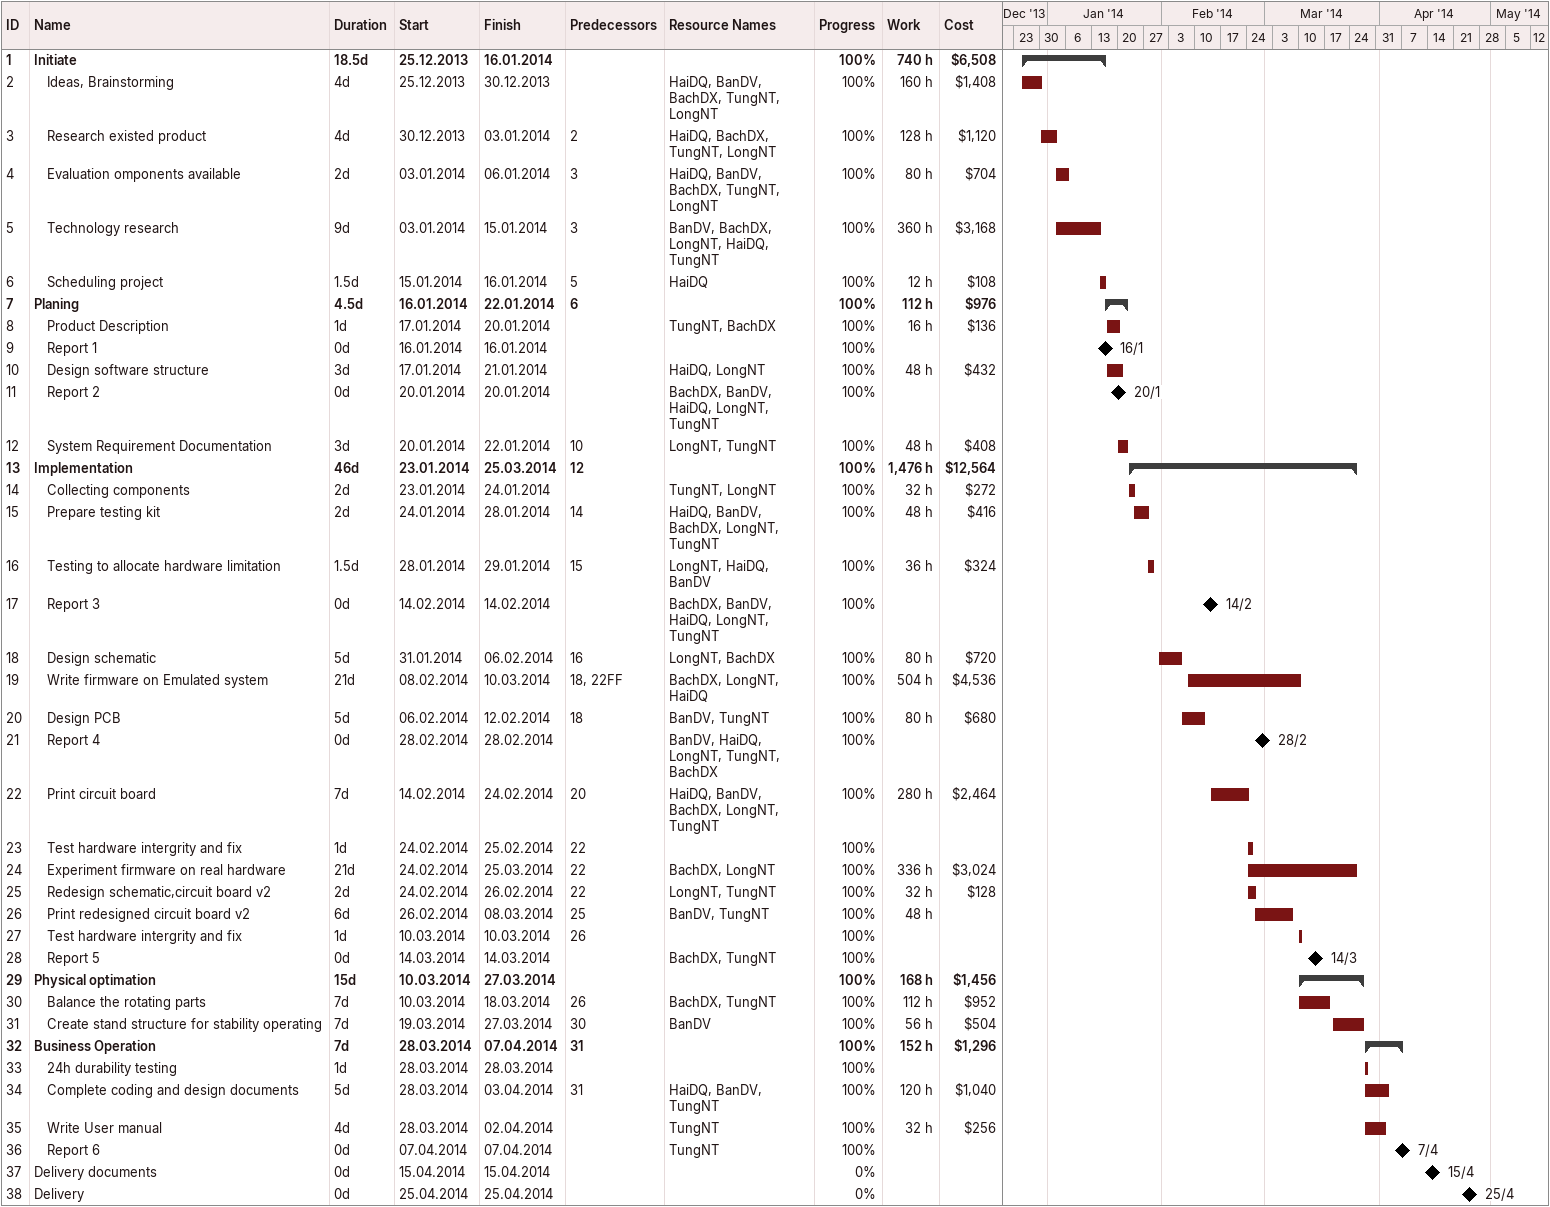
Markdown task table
| ID | Level | Task | Duration | Start | Finish | Predecessors | Resources | % complete | Work (h) | Cost ($) |
|---|---|---|---|---|---|---|---|---|---|---|
| 1 | 1 | **Initiate** | 18.5d | 2013-12-25 | 2014-01-16 |  |  | 100 | 740 | 6508 |
| 2 | 2 | Ideas, Brainstorming | 4d | 2013-12-25 | 2013-12-30 |  | HaiDQ, BanDV, BachDX, TungNT, LongNT | 100 | 160 | 1408 |
| 3 | 2 | Research existed product | 4d | 2013-12-30 | 2014-01-03 | 2 | HaiDQ, BachDX, TungNT, LongNT | 100 | 128 | 1120 |
| 4 | 2 | Evaluation omponents available | 2d | 2014-01-03 | 2014-01-06 | 3 | HaiDQ, BanDV, BachDX, TungNT, LongNT | 100 | 80 | 704 |
| 5 | 2 | Technology research | 9d | 2014-01-03 | 2014-01-15 | 3 | BanDV, BachDX, LongNT, HaiDQ, TungNT | 100 | 360 | 3168 |
| 6 | 2 | Scheduling project | 1.5d | 2014-01-15 | 2014-01-16 | 5 | HaiDQ | 100 | 12 | 108 |
| 7 | 1 | **Planing** | 4.5d | 2014-01-16 | 2014-01-22 | 6 |  | 100 | 112 | 976 |
| 8 | 2 | Product Description | 1d | 2014-01-17 | 2014-01-20 |  | TungNT, BachDX | 100 | 16 | 136 |
| 9 | 2 | Report 1 | 0d | 2014-01-16 | 2014-01-16 |  |  | 100 |  |  |
| 10 | 2 | Design software structure | 3d | 2014-01-17 | 2014-01-21 |  | HaiDQ, LongNT | 100 | 48 | 432 |
| 11 | 2 | Report 2 | 0d | 2014-01-20 | 2014-01-20 |  | BachDX, BanDV, HaiDQ, LongNT, TungNT | 100 |  |  |
| 12 | 2 | System Requirement Documentation | 3d | 2014-01-20 | 2014-01-22 | 10 | LongNT, TungNT | 100 | 48 | 408 |
| 13 | 1 | **Implementation** | 46d | 2014-01-23 | 2014-03-25 | 12 |  | 100 | 1476 | 12564 |
| 14 | 2 | Collecting components | 2d | 2014-01-23 | 2014-01-24 |  | TungNT, LongNT | 100 | 32 | 272 |
| 15 | 2 | Prepare testing kit | 2d | 2014-01-24 | 2014-01-28 | 14 | HaiDQ, BanDV, BachDX, LongNT, TungNT | 100 | 48 | 416 |
| 16 | 2 | Testing to allocate hardware limitation | 1.5d | 2014-01-28 | 2014-01-29 | 15 | LongNT, HaiDQ, BanDV | 100 | 36 | 324 |
| 17 | 2 | Report 3 | 0d | 2014-02-14 | 2014-02-14 |  | BachDX, BanDV, HaiDQ, LongNT, TungNT | 100 |  |  |
| 18 | 2 | Design schematic | 5d | 2014-01-31 | 2014-02-06 | 16 | LongNT, BachDX | 100 | 80 | 720 |
| 19 | 2 | Write firmware on Emulated system | 21d | 2014-02-08 | 2014-03-10 | 18, 22FF | BachDX, LongNT, HaiDQ | 100 | 504 | 4536 |
| 20 | 2 | Design PCB | 5d | 2014-02-06 | 2014-02-12 | 18 | BanDV, TungNT | 100 | 80 | 680 |
| 21 | 2 | Report 4 | 0d | 2014-02-28 | 2014-02-28 |  | BanDV, HaiDQ, LongNT, TungNT, BachDX | 100 |  |  |
| 22 | 2 | Print circuit board | 7d | 2014-02-14 | 2014-02-24 | 20 | HaiDQ, BanDV, BachDX, LongNT, TungNT | 100 | 280 | 2464 |
| 23 | 2 | Test hardware intergrity and fix | 1d | 2014-02-24 | 2014-02-25 | 22 |  | 100 |  |  |
| 24 | 2 | Experiment firmware on real hardware | 21d | 2014-02-24 | 2014-03-25 | 22 | BachDX, LongNT | 100 | 336 | 3024 |
| 25 | 2 | Redesign schematic,circuit board v2 | 2d | 2014-02-24 | 2014-02-26 | 22 | LongNT, TungNT | 100 | 32 | 128 |
| 26 | 2 | Print redesigned circuit board v2 | 6d | 2014-02-26 | 2014-03-08 | 25 | BanDV, TungNT | 100 | 48 |  |
| 27 | 2 | Test hardware intergrity and fix | 1d | 2014-03-10 | 2014-03-10 | 26 |  | 100 |  |  |
| 28 | 2 | Report 5 | 0d | 2014-03-14 | 2014-03-14 |  | BachDX, TungNT | 100 |  |  |
| 29 | 1 | **Physical optimation** | 15d | 2014-03-10 | 2014-03-27 |  |  | 100 | 168 | 1456 |
| 30 | 2 | Balance the rotating parts | 7d | 2014-03-10 | 2014-03-18 | 26 | BachDX, TungNT | 100 | 112 | 952 |
| 31 | 2 | Create stand structure for stability operating | 7d | 2014-03-19 | 2014-03-27 | 30 | BanDV | 100 | 56 | 504 |
| 32 | 1 | **Business Operation** | 7d | 2014-03-28 | 2014-04-07 | 31 |  | 100 | 152 | 1296 |
| 33 | 2 | 24h durability testing | 1d | 2014-03-28 | 2014-03-28 |  |  | 100 |  |  |
| 34 | 2 | Complete coding and design documents | 5d | 2014-03-28 | 2014-04-03 | 31 | HaiDQ, BanDV, TungNT | 100 | 120 | 1040 |
| 35 | 2 | Write User manual | 4d | 2014-03-28 | 2014-04-02 |  | TungNT | 100 | 32 | 256 |
| 36 | 2 | Report 6 | 0d | 2014-04-07 | 2014-04-07 |  | TungNT | 100 |  |  |
| 37 | 1 | Delivery documents | 0d | 2014-04-15 | 2014-04-15 |  |  | 0 |  |  |
| 38 | 1 | Delivery | 0d | 2014-04-25 | 2014-04-25 |  |  | 0 |  |  |
